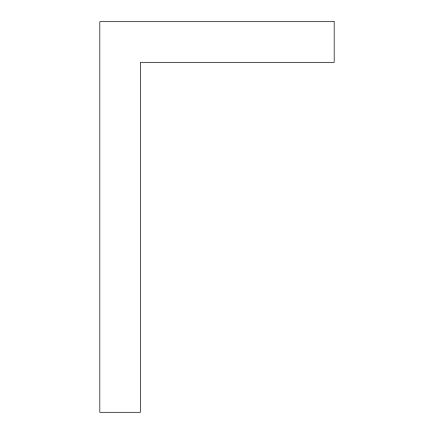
<?xml version="1.0" encoding="UTF-8"?>
<svg xmlns="http://www.w3.org/2000/svg" width="434" height="434" viewBox="0 0 434 434"><rect width="100%" height="100%" fill="white"/><g stroke="black" fill="none" stroke-linecap="round" stroke-linejoin="round"><path stroke-width="0.65" d="M334.18 21.7L99.82 21.7L99.82 412.3L140.442 412.3L140.442 62.322L334.18 62.322L334.18 21.7"/></g></svg>
